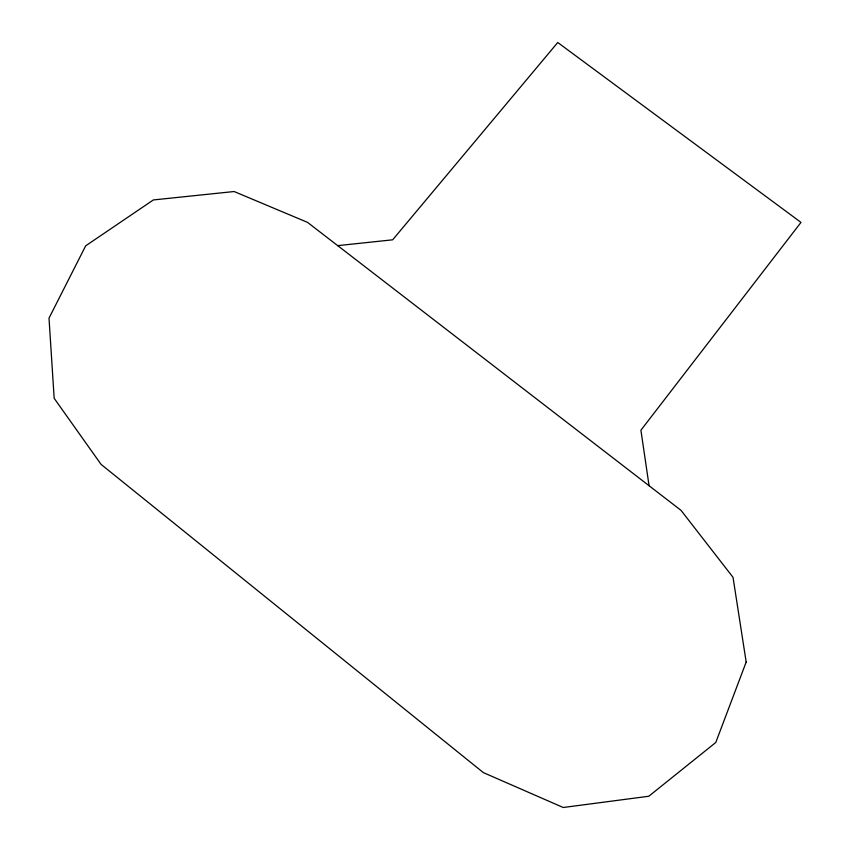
<?xml version="1.0" encoding="UTF-8"?>
<svg xmlns="http://www.w3.org/2000/svg" width="850" height="850" viewBox="0 0 850 850"><rect width="100%" height="100%" fill="white"/><g stroke="black" fill="none" stroke-linecap="round" stroke-linejoin="round"><path stroke-width="1.27" d="M337.694 245.639L392.668 239.817L557.749 42.5L800.987 222.392L640.911 430.206L649.071 485.722M746.183 662.044L715.785 742.475L648.794 796.248L563.231 807.5L483.353 772.607L101.033 464.344L54.166 398.299L49.013 318.144L85.68 245.831L153.361 199.941L234.122 191.526L307.53 222.371L681.041 510.372L733.019 577.32L746.183 662.044"/></g></svg>
